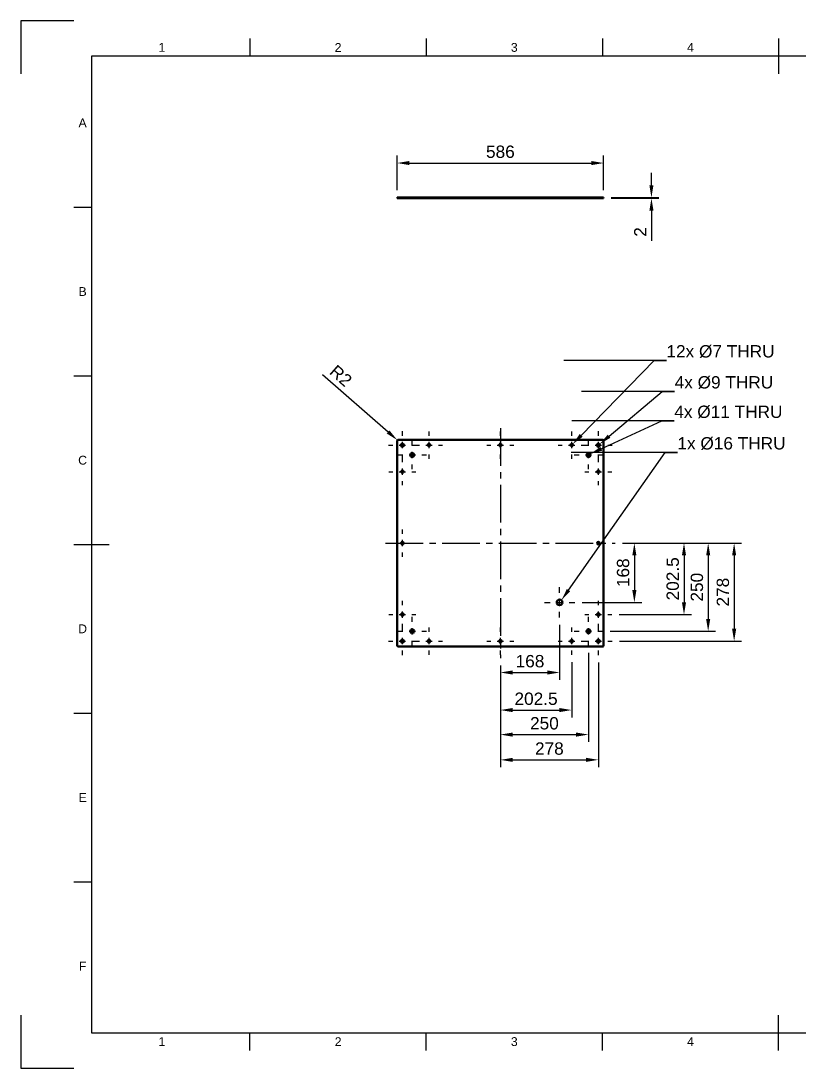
# Model space of a CAD drawing. Header units: millimetres. Extents: x 0 to 420, y 0 to 297.
# Drawn here: x 0 to 220.8, y 0 to 297 of the extents above; entities that cross this region are included whole.
import ezdxf
from ezdxf import colors
from ezdxf.entities.mleader import LeaderData, LeaderLine
from ezdxf.enums import TextEntityAlignment as Align
from ezdxf.math import Vec2, Vec3

# ---------------------------------------------------------------- set-up
doc = ezdxf.new("R2010")
doc.units = ezdxf.units.MM
doc.header["$LTSCALE"] = 0.75
doc.linetypes.add('CENTER2', pattern=[28.575, 19.05, -3.175, 3.175, -3.175])
for name, color, linetype, lineweight in [('Annotations', 7, 'Continuous', 25), ('Border', 7, 'Continuous', 25), ('Center Lines', 7, 'CENTER2', 25), ('Dimensions', 7, 'Continuous', 25), ('Visible', 7, 'Continuous', 50)]:
    doc.layers.add(name, color=color, linetype=linetype, lineweight=lineweight)
doc.styles.add('FusionTitle', font='arial.ttf')
doc.styles.get("Standard").update_dxf_attribs({"font": 'arial.ttf'})
doc.dimstyles.new('ISO-25', dxfattribs={"dimtxt": 3.5, "dimasz": 3.5, "dimexe": 2.1, "dimexo": 2.1, "dimgap": 1.4, "dimtad": 1, "dimzin": 12, "dimdsep": 46, "dimtxsty": 'Standard', "dimcen": 0, "dimclrd": 256, "dimclre": 256, "dimclrt": 256, "dimazin": 3, "dimtp": 0.1, "dimtm": 0.1, "dimtfac": 0.714286, "dimtmove": 0, "dimatfit": 3, "dimfxl": 1, "dimtzin": 12, "dimarcsym": 0})

# ---------------------------------------------------------------- blocks, each defined once
blk = doc.blocks.new('ISO_A3_SHEET')
at = {"layer": 'Border'}
for p, q in [((65, 292), (65, 287)), ((115, 292), (115, 287)), ((165, 292), (165, 287)), ((215, 292), (215, 282)), ((410, 287), (20, 287)), ((20, 287), (20, 10)), ((15, 244.16666), (20, 244.16666)), ((15, 196.33333), (20, 196.33333)), ((15, 148.5), (25, 148.5)), ((15, 100.66667), (20, 100.66667)), ((15, 52.83334), (20, 52.83334)), ((215, 5), (215, 15)), ((20, 10), (410, 10)), ((65, 5), (65, 10)), ((115, 5), (115, 10)), ((165, 5), (165, 10))]:
    blk.add_line(p, q, dxfattribs=at)
at = {"layer": 'Defpoints'}
for p, q in [((15, 297), (0, 297)), ((0, 297), (0, 282)), ((0, 15), (0, 0)), ((0, 0), (15, 0))]:
    blk.add_line(p, q, dxfattribs=at)
at = {"layer": 'Border', "style": 'FusionTitle'}
for s, p in [('1', (40, 289.5)), ('2', (90, 289.5)), ('3', (140, 289.5)), ('4', (190, 289.5)), ('A', (17.5, 268.08333)), ('B', (17.5, 220.25)), ('C', (17.5, 172.41667)), ('D', (17.5, 124.58334)), ('E', (17.5, 76.75001)), ('F', (17.5, 28.91668)), ('1', (40, 7.5)), ('2', (90, 7.5)), ('3', (140, 7.5)), ('4', (190, 7.5))]:
    blk.add_text(s, height=2.5, dxfattribs=at).set_placement(p, align=Align.MIDDLE)
blk = doc.blocks.new('*D42')
at = {"layer": 'Defpoints', "color": 0, "transparency": 16777216}
for p in [(165.353913, 256.697344), (106.753913, 246.901979), (165.353913, 246.901979)]:
    blk.add_point(p, dxfattribs=at)
at = {"layer": 'Dimensions', "lineweight": -2, "transparency": 16777216}
for p, q in [((106.753913, 249.001979), (106.753913, 258.797344)), ((165.353913, 249.001979), (165.353913, 258.797344)), ((110.253913, 256.697344), (161.853913, 256.697344))]:
    blk.add_line(p, q, dxfattribs=at)
at = {"layer": 'Dimensions', "transparency": 16777216}
for points in [[(110.253913, 257.280677), (110.253913, 256.114011), (106.753913, 256.697344)], [(161.853913, 257.280677), (161.853913, 256.114011), (165.353913, 256.697344)]]:
    blk.add_solid(points, dxfattribs=at)
at = {"layer": 'Dimensions', "transparency": 16777216, "insert": (136.053913, 259.884349), "char_height": 3.5, "attachment_point": 5}
blk.add_mtext('586', dxfattribs=at)
blk = doc.blocks.new('*D43')
at = {"layer": 'Defpoints', "color": 0, "transparency": 16777216}
for p in [(106.803584, 178.119022), (106.953913, 177.987108)]:
    blk.add_point(p, dxfattribs=at)
at = {"layer": 'Dimensions', "lineweight": -2, "transparency": 16777216}
for p, q in [((85.559315, 196.760935), (104.172832, 180.427516)), ((106.953913, 177.987108), (106.803584, 178.119022))]:
    blk.add_line(p, q, dxfattribs=at)
at = {"layer": 'Dimensions', "transparency": 16777216}
blk.add_solid([(104.557581, 180.865975), (103.788083, 179.989057), (106.803584, 178.119022)], dxfattribs=at)
at = {"layer": 'Dimensions', "transparency": 16777216, "insert": (90.801637, 196.361127), "char_height": 3.5, "attachment_point": 5, "rotation": 318.73294558}
blk.add_mtext('R2', dxfattribs=at)
blk = doc.blocks.new('*D44')
at = {"layer": 'Defpoints', "color": 0, "transparency": 16777216}
for p in [(165.353913, 246.901979), (165.353913, 246.701979), (178.918672, 246.701979)]:
    blk.add_point(p, dxfattribs=at)
at = {"layer": 'Dimensions', "lineweight": -2, "transparency": 16777216}
for p, q in [((178.918672, 250.401979), (178.918672, 253.901979)), ((167.453913, 246.901979), (181.018672, 246.901979)), ((167.453913, 246.701979), (181.018672, 246.701979)), ((178.918672, 246.901979), (178.918672, 246.701979)), ((178.918672, 243.201979), (178.918672, 234.583766))]:
    blk.add_line(p, q, dxfattribs=at)
at = {"layer": 'Dimensions', "transparency": 16777216}
for points in [[(178.335338, 250.401979), (179.502005, 250.401979), (178.918672, 246.901979)], [(178.335338, 243.201979), (179.502005, 243.201979), (178.918672, 246.701979)]]:
    blk.add_solid(points, dxfattribs=at)
at = {"layer": 'Dimensions', "transparency": 16777216, "insert": (175.761509, 237.142873), "char_height": 3.5, "attachment_point": 5, "rotation": 90}
blk.add_mtext('2', dxfattribs=at)
blk = doc.blocks.new('*U11')
at = {"layer": 'Center Lines', "color": 0, "ltscale": 0.75, "transparency": 16777216}
blk.add_line((0, 32.6), (0, -32.6), dxfattribs=at)
blk = doc.blocks.new('*U12')
at = {"layer": 'Center Lines', "color": 0, "ltscale": 0.75, "transparency": 16777216}
blk.add_line((-32.6, 0), (32.6, 0), dxfattribs=at)
blk = doc.blocks.new('*U13')
at = {"layer": 'Center Lines', "color": 0, "ltscale": 0.75, "transparency": 16777216}
for p, q in [((0, 2.678906), (0, 3.85)), ((-3.85, 0), (-2.678906, 0)), ((2.678906, 0), (3.85, 0)), ((0, -3.85), (0, -2.678906))]:
    blk.add_line(p, q, dxfattribs=at)
at = {"layer": 'Center Lines', "color": 0, "linetype": 'Continuous', "ltscale": 0.75, "transparency": 16777216}
for p, q in [((-0.892969, 0), (0.892969, 0)), ((0, -0.892969), (0, 0.892969))]:
    blk.add_line(p, q, dxfattribs=at)
blk = doc.blocks.new('*U14')
at = {"layer": 'Center Lines', "color": 0, "ltscale": 0.75, "transparency": 16777216}
for p, q in [((0, 2.678906), (0, 4.05)), ((-4.05, 0), (-2.678906, 0)), ((2.678906, 0), (4.05, 0)), ((0, -4.05), (0, -2.678906))]:
    blk.add_line(p, q, dxfattribs=at)
at = {"layer": 'Center Lines', "color": 0, "linetype": 'Continuous', "ltscale": 0.75, "transparency": 16777216}
for p, q in [((-0.892969, 0), (0.892969, 0)), ((0, -0.892969), (0, 0.892969))]:
    blk.add_line(p, q, dxfattribs=at)
blk = doc.blocks.new('*U15')
at = {"layer": 'Center Lines', "color": 0, "ltscale": 0.75, "transparency": 16777216}
for p, q in [((0, 2.678906), (0, 3.95)), ((-3.95, 0), (-2.678906, 0)), ((2.678906, 0), (3.95, 0)), ((0, -3.95), (0, -2.678906))]:
    blk.add_line(p, q, dxfattribs=at)
at = {"layer": 'Center Lines', "color": 0, "linetype": 'Continuous', "ltscale": 0.75, "transparency": 16777216}
for p, q in [((-0.892969, 0), (0.892969, 0)), ((0, -0.892969), (0, 0.892969))]:
    blk.add_line(p, q, dxfattribs=at)
blk = doc.blocks.new('*U16')
at = {"layer": 'Center Lines', "color": 0, "ltscale": 0.75, "transparency": 16777216}
for p, q in [((0, 2.678906), (0, 3.85)), ((-3.85, 0), (-2.678906, 0)), ((2.678906, 0), (3.85, 0)), ((0, -3.85), (0, -2.678906))]:
    blk.add_line(p, q, dxfattribs=at)
at = {"layer": 'Center Lines', "color": 0, "linetype": 'Continuous', "ltscale": 0.75, "transparency": 16777216}
for p, q in [((-0.892969, 0), (0.892969, 0)), ((0, -0.892969), (0, 0.892969))]:
    blk.add_line(p, q, dxfattribs=at)
blk = doc.blocks.new('*U17')
at = {"layer": 'Center Lines', "color": 0, "ltscale": 0.75, "transparency": 16777216}
for p, q in [((0, 2.678906), (0, 3.849995)), ((-3.849995, 0), (-2.678906, 0)), ((2.678906, 0), (3.849995, 0)), ((0, -3.849995), (0, -2.678906))]:
    blk.add_line(p, q, dxfattribs=at)
at = {"layer": 'Center Lines', "color": 0, "linetype": 'Continuous', "ltscale": 0.75, "transparency": 16777216}
for p, q in [((-0.892969, 0), (0.892969, 0)), ((0, -0.892969), (0, 0.892969))]:
    blk.add_line(p, q, dxfattribs=at)
blk = doc.blocks.new('*U18')
at = {"layer": 'Center Lines', "color": 0, "ltscale": 0.75, "transparency": 16777216}
for p, q in [((0, 2.678906), (0, 3.85)), ((-3.85, 0), (-2.678906, 0)), ((2.678906, 0), (3.85, 0)), ((0, -3.85), (0, -2.678906))]:
    blk.add_line(p, q, dxfattribs=at)
at = {"layer": 'Center Lines', "color": 0, "linetype": 'Continuous', "ltscale": 0.75, "transparency": 16777216}
for p, q in [((-0.892969, 0), (0.892969, 0)), ((0, -0.892969), (0, 0.892969))]:
    blk.add_line(p, q, dxfattribs=at)
blk = doc.blocks.new('*U19')
at = {"layer": 'Center Lines', "color": 0, "ltscale": 0.75, "transparency": 16777216}
for p, q in [((0, 2.678906), (0, 4.05)), ((-4.05, 0), (-2.678906, 0)), ((2.678906, 0), (4.05, 0)), ((0, -4.05), (0, -2.678906))]:
    blk.add_line(p, q, dxfattribs=at)
at = {"layer": 'Center Lines', "color": 0, "linetype": 'Continuous', "ltscale": 0.75, "transparency": 16777216}
for p, q in [((-0.892969, 0), (0.892969, 0)), ((0, -0.892969), (0, 0.892969))]:
    blk.add_line(p, q, dxfattribs=at)
blk = doc.blocks.new('*U20')
at = {"layer": 'Center Lines', "color": 0, "ltscale": 0.75, "transparency": 16777216}
for p, q in [((0, 2.678906), (0, 3.95)), ((-3.95, 0), (-2.678906, 0)), ((2.678906, 0), (3.95, 0)), ((0, -3.95), (0, -2.678906))]:
    blk.add_line(p, q, dxfattribs=at)
at = {"layer": 'Center Lines', "color": 0, "linetype": 'Continuous', "ltscale": 0.75, "transparency": 16777216}
for p, q in [((-0.892969, 0), (0.892969, 0)), ((0, -0.892969), (0, 0.892969))]:
    blk.add_line(p, q, dxfattribs=at)
blk = doc.blocks.new('*U21')
at = {"layer": 'Center Lines', "color": 0, "ltscale": 0.75, "transparency": 16777216}
for p, q in [((0, 2.678906), (0, 3.85)), ((-3.85, 0), (-2.678906, 0)), ((2.678906, 0), (3.85, 0)), ((0, -3.85), (0, -2.678906))]:
    blk.add_line(p, q, dxfattribs=at)
at = {"layer": 'Center Lines', "color": 0, "linetype": 'Continuous', "ltscale": 0.75, "transparency": 16777216}
for p, q in [((-0.892969, 0), (0.892969, 0)), ((0, -0.892969), (0, 0.892969))]:
    blk.add_line(p, q, dxfattribs=at)
blk = doc.blocks.new('*U22')
at = {"layer": 'Center Lines', "color": 0, "ltscale": 0.75, "transparency": 16777216}
for p, q in [((0, 2.678906), (0, 3.95)), ((-3.95, 0), (-2.678906, 0)), ((2.678906, 0), (3.95, 0)), ((0, -3.95), (0, -2.678906))]:
    blk.add_line(p, q, dxfattribs=at)
at = {"layer": 'Center Lines', "color": 0, "linetype": 'Continuous', "ltscale": 0.75, "transparency": 16777216}
for p, q in [((-0.892969, 0), (0.892969, 0)), ((0, -0.892969), (0, 0.892969))]:
    blk.add_line(p, q, dxfattribs=at)
blk = doc.blocks.new('*U23')
at = {"layer": 'Center Lines', "color": 0, "ltscale": 0.75, "transparency": 16777216}
for p, q in [((0, 2.678906), (0, 4.05)), ((-4.05, 0), (-2.678906, 0)), ((2.678906, 0), (4.05, 0)), ((0, -4.05), (0, -2.678906))]:
    blk.add_line(p, q, dxfattribs=at)
at = {"layer": 'Center Lines', "color": 0, "linetype": 'Continuous', "ltscale": 0.75, "transparency": 16777216}
for p, q in [((-0.892969, 0), (0.892969, 0)), ((0, -0.892969), (0, 0.892969))]:
    blk.add_line(p, q, dxfattribs=at)
blk = doc.blocks.new('*U24')
at = {"layer": 'Center Lines', "color": 0, "ltscale": 0.75, "transparency": 16777216}
for p, q in [((0, 2.678906), (0, 3.85)), ((-3.85, 0), (-2.678906, 0)), ((2.678906, 0), (3.85, 0)), ((0, -3.85), (0, -2.678906))]:
    blk.add_line(p, q, dxfattribs=at)
at = {"layer": 'Center Lines', "color": 0, "linetype": 'Continuous', "ltscale": 0.75, "transparency": 16777216}
for p, q in [((-0.892969, 0), (0.892969, 0)), ((0, -0.892969), (0, 0.892969))]:
    blk.add_line(p, q, dxfattribs=at)
blk = doc.blocks.new('*U25')
at = {"layer": 'Center Lines', "color": 0, "ltscale": 0.75, "transparency": 16777216}
for p, q in [((0, 2.678906), (0, 3.85)), ((-3.85, 0), (-2.678906, 0)), ((2.678906, 0), (3.85, 0)), ((0, -3.85), (0, -2.678906))]:
    blk.add_line(p, q, dxfattribs=at)
at = {"layer": 'Center Lines', "color": 0, "linetype": 'Continuous', "ltscale": 0.75, "transparency": 16777216}
for p, q in [((-0.892969, 0), (0.892969, 0)), ((0, -0.892969), (0, 0.892969))]:
    blk.add_line(p, q, dxfattribs=at)
blk = doc.blocks.new('*U26')
at = {"layer": 'Center Lines', "color": 0, "ltscale": 0.75, "transparency": 16777216}
for p, q in [((0, 2.678906), (0, 4.3)), ((-4.3, 0), (-2.678906, 0)), ((2.678906, 0), (4.3, 0)), ((0, -4.3), (0, -2.678906))]:
    blk.add_line(p, q, dxfattribs=at)
at = {"layer": 'Center Lines', "color": 0, "linetype": 'Continuous', "ltscale": 0.75, "transparency": 16777216}
for p, q in [((-0.892969, 0), (0.892969, 0)), ((0, -0.892969), (0, 0.892969))]:
    blk.add_line(p, q, dxfattribs=at)
blk = doc.blocks.new('*U27')
at = {"layer": 'Center Lines', "color": 0, "ltscale": 0.75, "transparency": 16777216}
for p, q in [((0, 2.678906), (0, 3.85)), ((-3.85, 0), (-2.678906, 0)), ((2.678906, 0), (3.85, 0)), ((0, -3.85), (0, -2.678906))]:
    blk.add_line(p, q, dxfattribs=at)
at = {"layer": 'Center Lines', "color": 0, "linetype": 'Continuous', "ltscale": 0.75, "transparency": 16777216}
for p, q in [((-0.892969, 0), (0.892969, 0)), ((0, -0.892969), (0, 0.892969))]:
    blk.add_line(p, q, dxfattribs=at)
blk = doc.blocks.new('*U28')
at = {"layer": 'Center Lines', "color": 0, "ltscale": 0.75, "transparency": 16777216}
for p, q in [((0, 2.678906), (0, 4.05)), ((-4.05, 0), (-2.678906, 0)), ((2.678906, 0), (4.05, 0)), ((0, -4.05), (0, -2.678906))]:
    blk.add_line(p, q, dxfattribs=at)
at = {"layer": 'Center Lines', "color": 0, "linetype": 'Continuous', "ltscale": 0.75, "transparency": 16777216}
for p, q in [((-0.892969, 0), (0.892969, 0)), ((0, -0.892969), (0, 0.892969))]:
    blk.add_line(p, q, dxfattribs=at)
blk = doc.blocks.new('*U29')
at = {"layer": 'Center Lines', "color": 0, "ltscale": 0.75, "transparency": 16777216}
for p, q in [((0, 2.678906), (0, 3.95)), ((-3.95, 0), (-2.678906, 0)), ((2.678906, 0), (3.95, 0)), ((0, -3.95), (0, -2.678906))]:
    blk.add_line(p, q, dxfattribs=at)
at = {"layer": 'Center Lines', "color": 0, "linetype": 'Continuous', "ltscale": 0.75, "transparency": 16777216}
for p, q in [((-0.892969, 0), (0.892969, 0)), ((0, -0.892969), (0, 0.892969))]:
    blk.add_line(p, q, dxfattribs=at)
blk = doc.blocks.new('*U30')
at = {"layer": 'Center Lines', "color": 0, "ltscale": 0.75, "transparency": 16777216}
for p, q in [((0, 2.678906), (0, 3.85)), ((-3.85, 0), (-2.678906, 0)), ((2.678906, 0), (3.85, 0)), ((0, -3.85), (0, -2.678906))]:
    blk.add_line(p, q, dxfattribs=at)
at = {"layer": 'Center Lines', "color": 0, "linetype": 'Continuous', "ltscale": 0.75, "transparency": 16777216}
for p, q in [((-0.892969, 0), (0.892969, 0)), ((0, -0.892969), (0, 0.892969))]:
    blk.add_line(p, q, dxfattribs=at)
blk = doc.blocks.new('*U31')
at = {"layer": 'Center Lines', "color": 0, "ltscale": 0.75, "transparency": 16777216}
for p, q in [((0, 2.678906), (0, 3.849993)), ((-3.849993, 0), (-2.678906, 0)), ((2.678906, 0), (3.849993, 0)), ((0, -3.849993), (0, -2.678906))]:
    blk.add_line(p, q, dxfattribs=at)
at = {"layer": 'Center Lines', "color": 0, "linetype": 'Continuous', "ltscale": 0.75, "transparency": 16777216}
for p, q in [((-0.892969, 0), (0.892969, 0)), ((0, -0.892969), (0, 0.892969))]:
    blk.add_line(p, q, dxfattribs=at)
blk = doc.blocks.new('*U32')
at = {"layer": 'Center Lines', "color": 0, "ltscale": 0.75, "transparency": 16777216}
for p, q in [((0, 2.678906), (0, 3.849992)), ((-3.849992, 0), (-2.678906, 0)), ((2.678906, 0), (3.849992, 0)), ((0, -3.849992), (0, -2.678906))]:
    blk.add_line(p, q, dxfattribs=at)
at = {"layer": 'Center Lines', "color": 0, "linetype": 'Continuous', "ltscale": 0.75, "transparency": 16777216}
for p, q in [((-0.892969, 0), (0.892969, 0)), ((0, -0.892969), (0, 0.892969))]:
    blk.add_line(p, q, dxfattribs=at)
blk = doc.blocks.new('*D45')
at = {"layer": 'Defpoints', "color": 0, "transparency": 16777216}
for p in [(152.853913, 127.787094), (136.053913, 116.287108), (152.853913, 112.19763)]:
    blk.add_point(p, dxfattribs=at)
at = {"layer": 'Dimensions', "lineweight": -2, "transparency": 16777216}
for p, q in [((152.853913, 125.687094), (152.853913, 110.09763)), ((136.053913, 114.187108), (136.053913, 110.09763)), ((139.553913, 112.19763), (149.353913, 112.19763))]:
    blk.add_line(p, q, dxfattribs=at)
at = {"layer": 'Dimensions', "transparency": 16777216}
for points in [[(139.553913, 112.780963), (139.553913, 111.614296), (136.053913, 112.19763)], [(149.353913, 112.780963), (149.353913, 111.614296), (152.853913, 112.19763)]]:
    blk.add_solid(points, dxfattribs=at)
at = {"layer": 'Dimensions', "transparency": 16777216, "insert": (144.453913, 115.384635), "char_height": 3.5, "attachment_point": 5}
blk.add_mtext('168', dxfattribs=at)
blk = doc.blocks.new('*D46')
at = {"layer": 'Defpoints', "color": 0, "transparency": 16777216}
for p in [(136.053913, 116.287108), (156.303913, 117.237279), (156.303913, 101.544161)]:
    blk.add_point(p, dxfattribs=at)
at = {"layer": 'Dimensions', "lineweight": -2, "transparency": 16777216}
for p, q in [((136.053913, 114.187108), (136.053913, 99.444161)), ((156.303913, 115.137279), (156.303913, 99.444161)), ((139.553913, 101.544161), (152.803913, 101.544161))]:
    blk.add_line(p, q, dxfattribs=at)
at = {"layer": 'Dimensions', "transparency": 16777216}
for points in [[(139.553913, 102.127494), (139.553913, 100.960828), (136.053913, 101.544161)], [(152.803913, 102.127494), (152.803913, 100.960828), (156.303913, 101.544161)]]:
    blk.add_solid(points, dxfattribs=at)
at = {"layer": 'Dimensions', "transparency": 16777216, "insert": (146.178913, 104.731167), "char_height": 3.5, "attachment_point": 5}
blk.add_mtext('202.5', dxfattribs=at)
blk = doc.blocks.new('*D47')
at = {"layer": 'Defpoints', "color": 0, "transparency": 16777216}
for p in [(161.054379, 119.836642), (136.053913, 116.287108), (161.054379, 94.582758)]:
    blk.add_point(p, dxfattribs=at)
at = {"layer": 'Dimensions', "lineweight": -2, "transparency": 16777216}
for p, q in [((161.054379, 117.736642), (161.054379, 92.482758)), ((136.053913, 114.187108), (136.053913, 92.482758)), ((139.553913, 94.582758), (157.554379, 94.582758))]:
    blk.add_line(p, q, dxfattribs=at)
at = {"layer": 'Dimensions', "transparency": 16777216}
for points in [[(139.553913, 95.166091), (139.553913, 93.999425), (136.053913, 94.582758)], [(157.554379, 95.166091), (157.554379, 93.999425), (161.054379, 94.582758)]]:
    blk.add_solid(points, dxfattribs=at)
at = {"layer": 'Dimensions', "transparency": 16777216, "insert": (148.554146, 97.769763), "char_height": 3.5, "attachment_point": 5}
blk.add_mtext('250', dxfattribs=at)
blk = doc.blocks.new('*D48')
at = {"layer": 'Defpoints', "color": 0, "transparency": 16777216}
for p in [(136.053913, 116.287108), (163.853913, 117.137109), (163.853913, 87.416606)]:
    blk.add_point(p, dxfattribs=at)
at = {"layer": 'Dimensions', "lineweight": -2, "transparency": 16777216}
for p, q in [((136.053913, 114.187108), (136.053913, 85.316606)), ((163.853913, 115.037109), (163.853913, 85.316606)), ((139.553913, 87.416606), (160.353913, 87.416606))]:
    blk.add_line(p, q, dxfattribs=at)
at = {"layer": 'Dimensions', "transparency": 16777216}
for points in [[(139.553913, 87.999939), (139.553913, 86.833273), (136.053913, 87.416606)], [(160.353913, 87.999939), (160.353913, 86.833273), (163.853913, 87.416606)]]:
    blk.add_solid(points, dxfattribs=at)
at = {"layer": 'Dimensions', "transparency": 16777216, "insert": (149.953913, 90.603611), "char_height": 3.5, "attachment_point": 5}
blk.add_mtext('278', dxfattribs=at)
blk = doc.blocks.new('*D49')
at = {"layer": 'Defpoints', "color": 0, "transparency": 16777216}
for p in [(168.653913, 148.887108), (157.153913, 132.087094), (174.073857, 132.087094)]:
    blk.add_point(p, dxfattribs=at)
at = {"layer": 'Dimensions', "lineweight": -2, "transparency": 16777216}
for p, q in [((170.753913, 148.887108), (176.173857, 148.887108)), ((174.073857, 145.387108), (174.073857, 135.587094)), ((159.253913, 132.087094), (176.173857, 132.087094))]:
    blk.add_line(p, q, dxfattribs=at)
at = {"layer": 'Dimensions', "transparency": 16777216}
for points in [[(173.490524, 145.387108), (174.65719, 145.387108), (174.073857, 148.887108)], [(173.490524, 135.587094), (174.65719, 135.587094), (174.073857, 132.087094)]]:
    blk.add_solid(points, dxfattribs=at)
at = {"layer": 'Dimensions', "transparency": 16777216, "insert": (170.886851, 140.487101), "char_height": 3.5, "attachment_point": 5, "rotation": 90}
blk.add_mtext('168', dxfattribs=at)
blk = doc.blocks.new('*D50')
at = {"layer": 'Defpoints', "color": 0, "transparency": 16777216}
for p in [(168.653913, 148.887108), (167.703913, 128.637108), (188.160624, 128.637108)]:
    blk.add_point(p, dxfattribs=at)
at = {"layer": 'Dimensions', "lineweight": -2, "transparency": 16777216}
for p, q in [((170.753913, 148.887108), (190.260624, 148.887108)), ((188.160624, 145.387108), (188.160624, 132.137108)), ((169.803913, 128.637108), (190.260624, 128.637108))]:
    blk.add_line(p, q, dxfattribs=at)
at = {"layer": 'Dimensions', "transparency": 16777216}
for points in [[(187.577291, 145.387108), (188.743957, 145.387108), (188.160624, 148.887108)], [(187.577291, 132.137108), (188.743957, 132.137108), (188.160624, 128.637108)]]:
    blk.add_solid(points, dxfattribs=at)
at = {"layer": 'Dimensions', "transparency": 16777216, "insert": (184.973619, 138.762108), "char_height": 3.5, "attachment_point": 5, "rotation": 90}
blk.add_mtext('202.5', dxfattribs=at)
blk = doc.blocks.new('*D51')
at = {"layer": 'Defpoints', "color": 0, "transparency": 16777216}
for p in [(168.653913, 148.887108), (165.104379, 123.886642), (195.020692, 123.886642)]:
    blk.add_point(p, dxfattribs=at)
at = {"layer": 'Dimensions', "lineweight": -2, "transparency": 16777216}
for p, q in [((170.753913, 148.887108), (197.120692, 148.887108)), ((195.020692, 145.387108), (195.020692, 127.386642)), ((167.204379, 123.886642), (197.120692, 123.886642))]:
    blk.add_line(p, q, dxfattribs=at)
at = {"layer": 'Dimensions', "transparency": 16777216}
for points in [[(194.437359, 145.387108), (195.604026, 145.387108), (195.020692, 148.887108)], [(194.437359, 127.386642), (195.604026, 127.386642), (195.020692, 123.886642)]]:
    blk.add_solid(points, dxfattribs=at)
at = {"layer": 'Dimensions', "transparency": 16777216, "insert": (191.833687, 136.386875), "char_height": 3.5, "attachment_point": 5, "rotation": 90}
blk.add_mtext('250', dxfattribs=at)
blk = doc.blocks.new('*D52')
at = {"layer": 'Defpoints', "color": 0, "transparency": 16777216}
for p in [(168.653913, 148.887108), (167.803913, 121.087109), (202.392705, 121.087109)]:
    blk.add_point(p, dxfattribs=at)
at = {"layer": 'Dimensions', "lineweight": -2, "transparency": 16777216}
for p, q in [((170.753913, 148.887108), (204.492705, 148.887108)), ((202.392705, 145.387108), (202.392705, 124.587109)), ((169.903913, 121.087109), (204.492705, 121.087109))]:
    blk.add_line(p, q, dxfattribs=at)
at = {"layer": 'Dimensions', "transparency": 16777216}
for points in [[(201.809372, 145.387108), (202.976038, 145.387108), (202.392705, 148.887108)], [(201.809372, 124.587109), (202.976038, 124.587109), (202.392705, 121.087109)]]:
    blk.add_solid(points, dxfattribs=at)
at = {"layer": 'Dimensions', "transparency": 16777216, "insert": (199.205699, 134.987109), "char_height": 3.5, "attachment_point": 5, "rotation": 90}
blk.add_mtext('278', dxfattribs=at)

msp = doc.modelspace()

# ---------------------------------------------------------------- linework, layer by layer
at = {"layer": 'Visible', "extrusion": (0, 1, 0)}
for p, q in [((106.753913, 246.901979, 29.1), (106.753913, 246.701979, 29.1)), ((106.953913, 246.901979, 29.3), (165.153913, 246.901979, 29.3)), ((106.953913, 246.701979, 29.3), (165.153913, 246.701979, 29.3)), ((165.353913, 246.701979, 29.1), (165.353913, 246.901979, 29.1))]:
    msp.add_line(p, q, dxfattribs=at)
at = {"layer": 'Visible'}
for p, q in [((106.753913, 119.787108, 0.1), (106.753913, 177.987108, 0.1)), ((106.953913, 178.187108, 0.1), (165.153913, 178.187108, 0.1)), ((165.353913, 177.987108, 0.1), (165.353913, 119.787108, 0.1)), ((106.953913, 119.587108, 0.1), (165.153913, 119.587108, 0.1))]:
    msp.add_line(p, q, dxfattribs=at)
at = {"layer": 'Visible', "extrusion": (0, -6.8e-15, -1)}
for centre, radius in [((-108.25445, 176.686912, -0.1), 0.45), ((-136.053913, 176.686741, -0.1), 0.349995), ((-163.854083, 176.686741, -0.1), 0.45), ((-111.053447, 173.887575, -0.1), 0.55), ((-161.054379, 173.887575, -0.1), 0.55), ((-108.25445, 148.887108, -0.1), 0.349993), ((-163.853913, 148.887108, -0.1), 0.349994), ((-111.053447, 123.886642, -0.1), 0.55), ((-161.054379, 123.886642, -0.1), 0.55), ((-108.25428, 121.087279, -0.1), 0.45), ((-136.053913, 121.087279, -0.1), 0.349992), ((-163.853913, 121.087109, -0.1), 0.45)]:
    msp.add_circle(centre, radius, dxfattribs=at)
at = {"layer": 'Visible', "extrusion": (-2.37e-14, -6.8e-15, -1)}
for centre in [(-115.803913, 176.686741, -0.1), (-156.303913, 176.686741, -0.1)]:
    msp.add_circle(centre, 0.35, dxfattribs=at)
at = {"layer": 'Visible', "extrusion": (7.11e-14, -6.8e-15, -1)}
for centre in [(-108.25445, 169.137108, -0.1), (-108.25445, 128.637108, -0.1)]:
    msp.add_circle(centre, 0.35, dxfattribs=at)
at = {"layer": 'Visible', "extrusion": (7.44e-14, -6.8e-15, -1)}
for centre in [(-163.853913, 169.137108, -0.1), (-163.853913, 128.637108, -0.1)]:
    msp.add_circle(centre, 0.35, dxfattribs=at)
at = {"layer": 'Visible'}
msp.add_circle((152.853913, 132.087094, 0.1), 0.8, dxfattribs=at)
at = {"layer": 'Visible', "extrusion": (1.72e-13, -6.8e-15, -1)}
msp.add_circle((-115.803913, 121.087279, -0.1), 0.35, dxfattribs=at)
at = {"layer": 'Visible', "extrusion": (1.758e-13, -6.8e-15, -1)}
msp.add_circle((-156.303913, 121.087279, -0.1), 0.35, dxfattribs=at)
at = {"layer": 'Visible', "extrusion": (0, -1, 4.7e-15)}
msp.add_arc((106.953913, 29.1, -246.901979), 0.2, 90, 180, dxfattribs=at)
at = {"layer": 'Visible', "extrusion": (0, 1, 0)}
for centre, start, end in [((-106.953913, 29.1, 246.701979), 0, 90), ((-165.153913, 29.1, 246.701979), 90, 180)]:
    msp.add_arc(centre, 0.2, start, end, dxfattribs=at)
at = {"layer": 'Visible', "extrusion": (-2.1e-15, -1, 6.8e-15)}
msp.add_arc((165.153913, 29.1, -246.901979), 0.2, 0, 90, dxfattribs=at)
at = {"layer": 'Visible', "extrusion": (-2.1e-15, -6.8e-15, -1)}
for centre, start, end in [((-106.953913, 177.987108, -0.1), 0, 90), ((-165.153913, 119.787108, -0.1), 180, 270)]:
    msp.add_arc(centre, 0.2, start, end, dxfattribs=at)
at = {"layer": 'Visible', "extrusion": (0, -4.7e-15, -1)}
for centre, start, end in [((-165.153913, 177.987108, -0.1), 90, 180), ((-106.953913, 119.787108, -0.1), 270, 0)]:
    msp.add_arc(centre, 0.2, start, end, dxfattribs=at)

# ---------------------------------------------------------------- block references
at = {"layer": 'Border'}
msp.add_blockref('ISO_A3_SHEET', (0, 0), dxfattribs=at)
at = {"layer": 'Center Lines', "ltscale": 0.75}
for name, p in [('*U11', (136.053913, 148.887108)), ('*U15', (108.25445, 176.686912)), ('*U16', (115.803913, 176.686741)), ('*U17', (136.053913, 176.686741)), ('*U18', (156.303913, 176.686741)), ('*U20', (163.854083, 176.686741)), ('*U14', (111.053447, 173.887575)), ('*U19', (161.054379, 173.887575)), ('*U13', (108.25445, 169.137108)), ('*U21', (163.853913, 169.137108)), ('*U31', (108.25445, 148.887108)), ('*U12', (136.053913, 148.887108)), ('*U26', (152.853913, 132.087094)), ('*U30', (108.25445, 128.637108)), ('*U24', (163.853913, 128.637108)), ('*U28', (111.053447, 123.886642)), ('*U23', (161.054379, 123.886642)), ('*U29', (108.25428, 121.087279)), ('*U27', (115.803913, 121.087279)), ('*U32', (136.053913, 121.087279)), ('*U25', (156.303913, 121.087279)), ('*U22', (163.853913, 121.087109))]:
    msp.add_blockref(name, p, dxfattribs=at)

# ---------------------------------------------------------------- dimensions: what is measured, and where the dimension line sits
at = {"layer": 'Dimensions'}
for p1, p2, distance, picture, middle in [((106.753913, 246.901979), (165.353913, 246.901979), 9.795365, '*D42', (136.053913, 259.884349)), ((165.353913, 246.901979), (165.353913, 246.701979), 13.564759, '*D44', (175.761509, 237.142873))]:
    dim = msp.add_aligned_dim(p1=p1, p2=p2, distance=distance, dimstyle='ISO-25', override={"dimlfac": 10, "dimclrd": 256, "dimclre": 256}, dxfattribs=at)
    dim.commit()
    dim.dimension.update_dxf_attribs({"geometry": picture, "text_midpoint": middle})
dim = msp.add_radius_dim(center=(106.953913, 177.987108), mpoint=(106.803584, 178.119022), dimstyle='ISO-25', override={"dimlfac": 10, "dimse1": 1, "dimclrd": 256, "dimclre": 256}, dxfattribs=at)
dim.commit()
dim.dimension.update_dxf_attribs({"geometry": '*D43', "text_midpoint": (88.719269, 193.988066), "dimtype": 164})
for base, p2, override, picture, middle in [((174.073857, 132.087094), (157.153913, 132.087094), {"dimlfac": 10, "dimclrd": 256, "dimclre": 256}, '*D49', (170.886851, 140.487101)), ((195.020692, 123.886642), (165.104379, 123.886642), {"dimlfac": 10}, '*D51', (191.833687, 136.386875)), ((188.160624, 128.637108), (167.703913, 128.637108), {"dimlfac": 10}, '*D50', (184.973619, 138.762108)), ((202.392705, 121.087109), (167.803913, 121.087109), {"dimlfac": 10}, '*D52', (199.205699, 134.987109))]:
    dim = msp.add_linear_dim(base=base, p1=(168.653913, 148.887108), p2=p2, angle=90, dimstyle='ISO-25', override=override, dxfattribs=at)
    dim.commit()
    dim.dimension.update_dxf_attribs({"geometry": picture, "text_midpoint": middle})
for base, p2, override, picture, middle in [((152.853913, 112.19763), (152.853913, 127.787094), {"dimlfac": 10, "dimclrd": 256, "dimclre": 256}, '*D45', (144.453913, 115.384635)), ((161.054379, 94.582758), (161.054379, 119.836642), {"dimlfac": 10}, '*D47', (148.554146, 97.769763)), ((156.303913, 101.544161), (156.303913, 117.237279), {"dimlfac": 10}, '*D46', (146.178913, 104.731167)), ((163.853913, 87.416606), (163.853913, 117.137109), {"dimlfac": 10}, '*D48', (149.953913, 90.603611))]:
    dim = msp.add_linear_dim(base=base, p1=(136.053913, 116.287108), p2=p2, dimstyle='ISO-25', override=override, dxfattribs=at)
    dim.commit()
    dim.dimension.update_dxf_attribs({"geometry": picture, "text_midpoint": middle})

# ---------------------------------------------------------------- leaders
at = {"layer": 'Annotations'}
ml = msp.add_multileader_mtext('Standard', dxfattribs=at)
ml.set_content('12x %%C7 THRU', color=256)
ml.set_leader_properties()
ml.build(insert=Vec2(0, 0))
ml.multileader.update_dxf_attribs({"text_left_attachment_type": 5, "text_right_attachment_type": 5, "dogleg_length": 3.5, "arrow_head_size": 3.5})
ctx = ml.context
ctx.base_point, ctx.char_height, ctx.arrow_head_size, ctx.landing_gap_size, ctx.plane_origin = Vec3(183.172615, 200.714063), 3.5, 3.5, 0, Vec3(144.220163, 129.311359)
ctx.left_attachment, ctx.right_attachment = 5, 5
notes = []
notes.append((ctx, [(1, (1, 1, 0), (179.672615, 200.714063), (1, 0), 3.5, [(0, [(156.544413, 176.941024)], 0, [])])]))
ctx.mtext.insert, ctx.mtext.flow_direction = Vec3(183.172615, 205.042985), 5
ml = msp.add_multileader_mtext('Standard', dxfattribs=at)
ml.set_content('4x %%C9 THRU', color=256)
ml.set_leader_properties()
ml.build(insert=Vec2(0, 0))
ml.multileader.update_dxf_attribs({"text_left_attachment_type": 5, "text_right_attachment_type": 5, "dogleg_length": 3.5, "arrow_head_size": 3.5})
ctx = ml.context
ctx.base_point, ctx.char_height, ctx.arrow_head_size, ctx.landing_gap_size, ctx.plane_origin = Vec3(185.51112, 191.921779), 3.5, 3.5, 0, Vec3(164.216376, 176.953657)
ctx.left_attachment, ctx.right_attachment = 5, 5
notes.append((ctx, [(0, (1, 1, 0), (182.01112, 191.921779), (1, 0), 3.5, [(0, [(164.216376, 176.953657)], 0, [])])]))
ctx.mtext.insert, ctx.mtext.flow_direction = Vec3(185.51112, 196.250701), 5
ml = msp.add_multileader_mtext('Standard', dxfattribs=at)
ml.set_content('4x %%C11 THRU', color=256)
ml.set_leader_properties()
ml.build(insert=Vec2(0, 0))
ml.multileader.update_dxf_attribs({"text_left_attachment_type": 5, "text_right_attachment_type": 5, "dogleg_length": 3.5, "arrow_head_size": 3.5})
ctx = ml.context
ctx.base_point, ctx.char_height, ctx.arrow_head_size, ctx.landing_gap_size, ctx.plane_origin = Vec3(185.406615, 183.566014), 3.5, 3.5, 0, Vec3(91.781349, 173.984426)
ctx.left_attachment, ctx.right_attachment = 5, 5
notes.append((ctx, [(0, (1, 1, 0), (181.906615, 183.566014), (1, 0), 3.5, [(0, [(161.522475, 174.176341)], 0, [])])]))
ctx.mtext.insert, ctx.mtext.flow_direction = Vec3(185.406615, 187.894937), 5
ml = msp.add_multileader_mtext('Standard', dxfattribs=at)
ml.set_content('1x %%C16 THRU ', color=256)
ml.set_leader_properties()
ml.build(insert=Vec2(0, 0))
ml.multileader.update_dxf_attribs({"text_left_attachment_type": 5, "text_right_attachment_type": 5, "dogleg_length": 3.5, "arrow_head_size": 3.5})
ctx = ml.context
ctx.base_point, ctx.char_height, ctx.arrow_head_size, ctx.landing_gap_size, ctx.plane_origin = Vec3(186.291678, 174.618705), 3.5, 3.5, 0, Vec3(132.127769, 133.115527)
ctx.left_attachment, ctx.right_attachment = 5, 5
notes.append((ctx, [(1, (1, 1, 0), (182.791678, 174.618705), (1, 0), 3.5, [(0, [(153.384288, 132.686011)], 0, [])])]))
ctx.mtext.insert, ctx.mtext.flow_direction = Vec3(186.291678, 178.947628), 5
for ctx, leaders in notes:
    for number, flags, end, landing, length, lines in leaders:
        leader = LeaderData()
        leader.index, (leader.has_last_leader_line, leader.has_dogleg_vector, leader.attachment_direction) = number, flags
        leader.last_leader_point, leader.dogleg_vector, leader.dogleg_length = Vec3(end), Vec3(landing), length
        for number, points, colour, breaks in lines:
            line = LeaderLine()
            line.index, line.vertices, line.color, line.breaks = number, Vec3.list(points), colors.encode_raw_color(colour), breaks
            leader.lines.append(line)
        ctx.leaders.append(leader)

doc.saveas('drawing.dxf')
